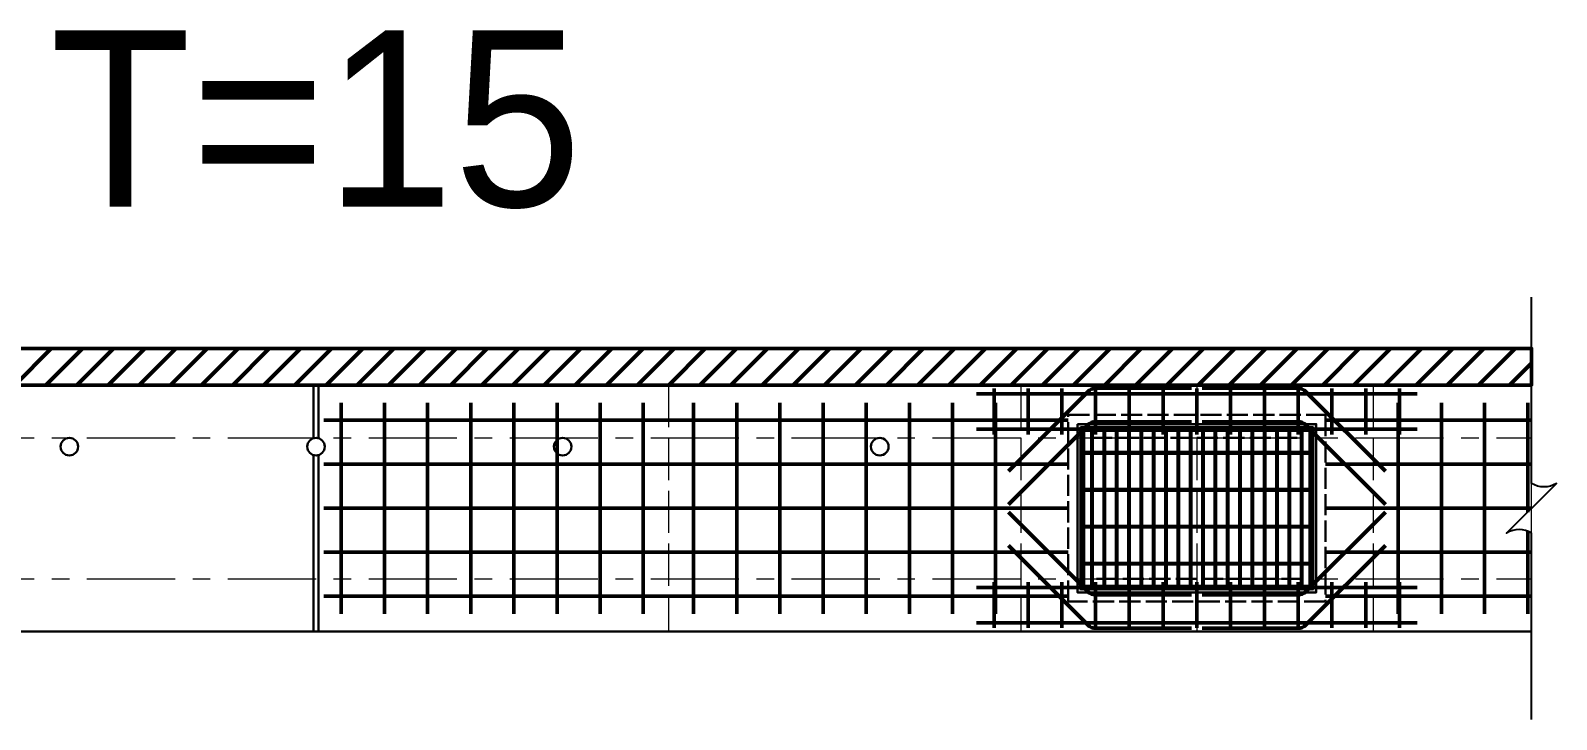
# Model space of a CAD drawing. Extents: x -4891 to 4829, y -5666 to -3242.
# Drawn here: x 2715.8 to 3148.9, y -3809.5 to -3613.8 of the extents above; entities that cross this region are included whole.
import ezdxf

# ---------------------------------------------------------------- set-up
doc = ezdxf.new("R2010")
doc.units = 0
doc.header["$MEASUREMENT"] = 0
doc.linetypes.add('ACAD_ISO02W100', pattern=[15, 12, -3])
doc.linetypes.add('CENTERX2', pattern=[4, 2.5, -0.5, 0.5, -0.5])
for name, color, linetype, lineweight in [('一、1.基本-圖框', 7, 'Continuous', 20), ('一、3.基本-變更', 1, 'Continuous', 50), ('二、1.繪圖-既有設施', 8, 'Continuous', 20), ('二、2.繪圖-施作項目', 181, 'Continuous', 30), ('二、5.繪圖-鋼筋', 60, 'Continuous', 50), ('二、6.繪圖-其他施作項目', 35, 'Continuous', 30)]:
    doc.layers.add(name, color=color, linetype=linetype, lineweight=lineweight)
doc.layers.add('一、4.基本-隱藏', color=9, linetype='ACAD_ISO02W100', lineweight=20, plot=False)
doc.layers.add('三、3.文字-註解文字', color=2, linetype='Continuous')
doc.styles.add('註解文字', font='MS PGothic.ttf', dxfattribs={"height": 5})
pattern_1 = [(45, (1841.5, -3545.8314), (-2.65165, 2.65165), []), (45, (1842.384, -3545.8314), (-2.65165, 2.65165), []), (45, (1843.2678, -3545.8314), (-2.65165, 2.65165), []), (45, (1844.1517, -3545.8314), (-2.65165, 2.65165), [])]

msp = doc.modelspace()

# ---------------------------------------------------------------- hatches: boundary and pattern name
at = {"layer": '一、3.基本-變更', "linetype": 'Continuous'}
h = msp.add_hatch(dxfattribs=at)
h.set_pattern_fill('ANSI31', color=256, scale=50)
h.paths.add_polyline_path([(3141.861, -3704.099), (2451.861, -3704.099), (2451.861, -3714.486), (3141.861, -3714.486)])
at = {"layer": '二、6.繪圖-其他施作項目'}
h = msp.add_hatch(color=256, dxfattribs=at)
h.dxf.hatch_style = 1
h.paths.add_polyline_path([(3012.961, -3725.586), (3012.961, -3773.386), (3080.761, -3773.386), (3080.761, -3725.586)])
h.paths.add_polyline_path([(3013.861, -3726.486), (3079.861, -3726.486), (3079.861, -3772.486), (3013.861, -3772.486)], flags=16)
h.paths.add_polyline_path([(3016.861, -3729.486), (3076.861, -3729.486), (3076.861, -3769.486), (3016.861, -3769.486)], flags=0)
h = msp.add_hatch(dxfattribs=at)
h.set_pattern_fill('ANSI34', color=256, scale=5)
h.set_pattern_definition(pattern_1)
h.paths.add_polyline_path([(3078.861, -3733.486), (3014.861, -3733.486), (3014.861, -3733.986), (3078.861, -3733.986)])
h = msp.add_hatch(dxfattribs=at)
h.set_pattern_fill('ANSI34', color=256, scale=5)
h.set_pattern_definition(pattern_1)
h.paths.add_polyline_path([(3078.861, -3743.986), (3014.861, -3743.986), (3014.861, -3744.486), (3078.861, -3744.486)])
h = msp.add_hatch(dxfattribs=at)
h.set_pattern_fill('ANSI34', color=256, scale=5)
h.set_pattern_definition(pattern_1)
h.paths.add_polyline_path([(3078.861, -3754.486), (3014.861, -3754.486), (3014.861, -3754.986), (3078.861, -3754.986)])
h = msp.add_hatch(dxfattribs=at)
h.set_pattern_fill('ANSI34', color=256, scale=5)
h.set_pattern_definition(pattern_1)
h.paths.add_polyline_path([(3078.861, -3764.986), (3014.861, -3764.986), (3014.861, -3765.486), (3078.861, -3765.486)])

# ---------------------------------------------------------------- linework, layer by layer
at = {"layer": '一、1.基本-圖框', "linetype": 'Continuous'}
msp.add_lwpolyline([(3141.861, -3704.099), (2451.861, -3704.099), (2451.861, -3784.486), (3141.861, -3784.486)], close=True, dxfattribs=at)
at = {"layer": '一、3.基本-變更', "linetype": 'Continuous'}
msp.add_lwpolyline([(2451.861, -3714.486), (3141.861, -3714.486), (3141.861, -3704.099), (2451.861, -3704.099)], close=True, dxfattribs=at)
at = {"layer": '一、4.基本-隱藏'}
for points in [[(2896.861, -3714.486), (2896.861, -3784.486)], [(2996.861, -3714.486), (2996.861, -3784.486)], [(3046.861, -3714.486), (3046.861, -3784.486)], [(3096.861, -3714.486), (3096.861, -3784.486)]]:
    msp.add_lwpolyline(points, dxfattribs=at)
at = {"layer": '三、3.文字-註解文字'}
msp.add_lwpolyline([(3141.861, -3809.486), (3141.861, -3756.557, 0.2828427), (3134.79, -3756.557), (3148.932, -3742.415, -0.2828427), (3141.861, -3742.415), (3141.861, -3689.486)], format="xyb", dxfattribs=at)
at = {"layer": '二、1.繪圖-既有設施', "linetype": 'CENTERX2', "ltscale": 10}
for points in [[(2451.861, -3729.486), (3141.861, -3729.486)], [(2451.861, -3769.486), (3141.861, -3769.486)]]:
    msp.add_lwpolyline(points, dxfattribs=at)
at = {"layer": '二、2.繪圖-施作項目', "linetype": 'Continuous'}
for points in [[(2451.861, -3714.486), (3141.861, -3714.486)], [(2796.111, -3714.486), (2796.111, -3729.601)], [(2797.611, -3714.486), (2797.611, -3729.601)], [(2796.111, -3734.371), (2796.111, -3784.486)], [(2797.611, -3734.371), (2797.611, -3784.486)], [(2451.861, -3784.486), (3141.861, -3784.486)]]:
    msp.add_lwpolyline(points, dxfattribs=at)
at = {"layer": '二、5.繪圖-鋼筋'}
for points in [[(2989.361, -3728.486), (2989.361, -3715.486)], [(2998.944, -3728.486), (2998.944, -3715.486)], [(3008.527, -3728.486), (3008.527, -3715.486)], [(3018.111, -3728.486), (3018.111, -3715.486)], [(3027.694, -3728.486), (3027.694, -3715.486)], [(3037.277, -3728.486), (3037.277, -3715.486)], [(3046.861, -3728.486), (3046.861, -3715.486)], [(3056.444, -3728.486), (3056.444, -3715.486)], [(3066.027, -3728.486), (3066.027, -3715.486)], [(3075.611, -3728.486), (3075.611, -3715.486)], [(3085.194, -3728.486), (3085.194, -3715.486)], [(3094.777, -3728.486), (3094.777, -3715.486)], [(3104.361, -3728.486), (3104.361, -3715.486)], [(2804.011, -3719.536), (2804.011, -3779.486)], [(2816.261, -3719.536), (2816.261, -3779.486)], [(2828.511, -3719.536), (2828.511, -3779.486)], [(2840.761, -3719.536), (2840.761, -3779.486)], [(2853.011, -3719.536), (2853.011, -3779.486)], [(2865.261, -3719.536), (2865.261, -3779.486)], [(2877.511, -3719.536), (2877.511, -3779.486)], [(2889.751, -3719.536), (2889.751, -3779.486)], [(2904.011, -3719.536), (2904.011, -3779.486)], [(2916.261, -3719.536), (2916.261, -3779.486)], [(2928.511, -3719.536), (2928.511, -3779.486)], [(2940.761, -3719.536), (2940.761, -3779.486)], [(2953.011, -3719.536), (2953.011, -3779.486)], [(2965.261, -3719.536), (2965.261, -3779.486)], [(2977.511, -3719.536), (2977.511, -3779.486)], [(2984.361, -3716.986), (3109.361, -3716.986)], [(2989.751, -3719.536), (2989.751, -3779.486)], [(3104.011, -3719.536), (3104.011, -3779.486)], [(3116.261, -3719.536), (3116.261, -3779.486)], [(3128.511, -3719.536), (3128.511, -3779.486)], [(3140.761, -3719.536), (3140.761, -3750.586)], [(2984.361, -3726.986), (3109.361, -3726.986)], [(3140.761, -3756.012), (3140.761, -3779.486)], [(2984.361, -3771.986), (3109.361, -3771.986)], [(2989.361, -3770.486), (2989.361, -3783.486)], [(2998.944, -3770.486), (2998.944, -3783.486)], [(3008.527, -3770.486), (3008.527, -3783.486)], [(3018.111, -3770.486), (3018.111, -3783.486)], [(3027.694, -3770.486), (3027.694, -3783.486)], [(3037.277, -3770.486), (3037.277, -3783.486)], [(3046.861, -3770.486), (3046.861, -3783.486)], [(3056.444, -3770.486), (3056.444, -3783.486)], [(3066.027, -3770.486), (3066.027, -3783.486)], [(3075.611, -3770.486), (3075.611, -3783.486)], [(3085.194, -3770.486), (3085.194, -3783.486)], [(3094.777, -3770.486), (3094.777, -3783.486)], [(3104.361, -3770.486), (3104.361, -3783.486)], [(2984.361, -3781.986), (3109.361, -3781.986)]]:
    msp.add_lwpolyline(points, dxfattribs=at)
for points in [[(3045.361, -3715.406), (3018.103, -3715.406, 0.1989124), (3015.982, -3716.284), (2993.361, -3738.906)], [(3048.361, -3715.406), (3075.618, -3715.406, -0.1989124), (3077.739, -3716.284), (3100.361, -3738.906)], [(3045.361, -3724.906), (3018.103, -3724.906, 0.1989124), (3015.982, -3725.784), (2993.361, -3748.406)], [(3048.361, -3724.906), (3075.618, -3724.906, -0.1989124), (3077.739, -3725.784), (3100.361, -3748.406)], [(3045.361, -3774.066), (3018.103, -3774.066, -0.1989124), (3015.982, -3773.187), (2993.361, -3750.566)], [(3048.361, -3774.066), (3075.618, -3774.066, 0.1989124), (3077.739, -3773.187), (3100.361, -3750.566)], [(3045.361, -3783.566), (3018.103, -3783.566, -0.1989124), (3015.982, -3782.687), (2993.361, -3760.066)], [(3048.361, -3783.566), (3075.618, -3783.566, 0.1989124), (3077.739, -3782.687), (3100.361, -3760.066)]]:
    msp.add_lwpolyline(points, format="xyb", dxfattribs=at)
at = {"layer": '二、5.繪圖-鋼筋', "linetype": 'Continuous'}
for points in [[(2799.111, -3724.486), (3010.361, -3724.486)], [(3083.361, -3724.486), (3141.861, -3724.486)], [(2799.111, -3736.986), (3010.361, -3736.986)], [(3083.361, -3736.986), (3141.861, -3736.986)], [(2799.111, -3749.486), (3010.361, -3749.486)], [(3083.361, -3749.486), (3141.861, -3749.486)], [(2799.111, -3761.986), (3010.361, -3761.986)], [(3083.361, -3761.986), (3141.861, -3761.986)], [(2799.111, -3774.486), (3010.361, -3774.486)], [(3083.361, -3774.486), (3141.861, -3774.486)]]:
    msp.add_lwpolyline(points, dxfattribs=at)
at = {"layer": '二、6.繪圖-其他施作項目', "linetype": 'ACAD_ISO02W100', "ltscale": 0.5}
for points in [[(3010.361, -3722.986), (3083.361, -3722.986), (3083.361, -3775.986), (3010.361, -3775.986)], [(3016.861, -3729.486), (3076.861, -3729.486), (3076.861, -3769.486), (3016.861, -3769.486)]]:
    msp.add_lwpolyline(points, close=True, dxfattribs=at)
at = {"layer": '二、6.繪圖-其他施作項目'}
for points in [[(3012.961, -3725.586), (3080.761, -3725.586), (3080.761, -3773.386), (3012.961, -3773.386)], [(3013.861, -3726.486), (3079.861, -3726.486), (3079.861, -3772.486), (3013.861, -3772.486)], [(3014.361, -3726.986), (3079.361, -3726.986), (3079.361, -3771.986), (3014.361, -3771.986)]]:
    msp.add_lwpolyline(points, close=True, dxfattribs=at)
for points in [[(3014.361, -3726.986), (3079.361, -3726.986)], [(3014.361, -3726.986), (3014.361, -3771.986)], [(3014.861, -3726.986), (3014.861, -3771.986)], [(3014.861, -3727.486), (3078.861, -3727.486)], [(3016.861, -3727.486), (3016.861, -3733.486)], [(3017.361, -3727.486), (3017.361, -3733.486)], [(3020.361, -3727.486), (3020.361, -3733.486)], [(3020.861, -3727.486), (3020.861, -3733.486)], [(3023.861, -3727.486), (3023.861, -3733.486)], [(3024.361, -3727.486), (3024.361, -3733.486)], [(3027.361, -3727.486), (3027.361, -3733.486)], [(3027.861, -3727.486), (3027.861, -3733.486)], [(3030.861, -3727.486), (3030.861, -3733.486)], [(3031.361, -3727.486), (3031.361, -3733.486)], [(3034.361, -3727.486), (3034.361, -3733.486)], [(3034.861, -3727.486), (3034.861, -3733.486)], [(3037.861, -3727.486), (3037.861, -3733.486)], [(3038.361, -3727.486), (3038.361, -3733.486)], [(3041.361, -3727.486), (3041.361, -3733.486)], [(3041.861, -3727.486), (3041.861, -3733.486)], [(3044.861, -3727.486), (3044.861, -3733.486)], [(3045.361, -3727.486), (3045.361, -3733.486)], [(3048.361, -3727.486), (3048.361, -3733.486)], [(3048.861, -3727.486), (3048.861, -3733.486)], [(3051.861, -3727.486), (3051.861, -3733.486)], [(3052.361, -3727.486), (3052.361, -3733.486)], [(3055.361, -3727.486), (3055.361, -3733.486)], [(3055.861, -3727.486), (3055.861, -3733.486)], [(3058.861, -3727.486), (3058.861, -3733.486)], [(3059.361, -3727.486), (3059.361, -3733.486)], [(3062.361, -3727.486), (3062.361, -3733.486)], [(3062.861, -3727.486), (3062.861, -3733.486)], [(3065.861, -3727.486), (3065.861, -3733.486)], [(3066.361, -3727.486), (3066.361, -3733.486)], [(3069.361, -3727.486), (3069.361, -3733.486)], [(3069.861, -3727.486), (3069.861, -3733.486)], [(3072.861, -3727.486), (3072.861, -3733.486)], [(3073.361, -3727.486), (3073.361, -3733.486)], [(3076.361, -3727.486), (3076.361, -3733.486)], [(3076.861, -3727.486), (3076.861, -3733.486)], [(3078.861, -3726.986), (3078.861, -3771.986)], [(3079.361, -3726.986), (3079.361, -3771.986)], [(3014.861, -3733.486), (3078.861, -3733.486)], [(3014.861, -3733.986), (3078.861, -3733.986)], [(3016.861, -3733.986), (3016.861, -3743.986)], [(3017.361, -3733.986), (3017.361, -3743.986)], [(3020.361, -3733.986), (3020.361, -3743.986)], [(3020.861, -3733.986), (3020.861, -3743.986)], [(3023.861, -3733.986), (3023.861, -3743.986)], [(3024.361, -3733.986), (3024.361, -3743.986)], [(3027.361, -3733.986), (3027.361, -3743.986)], [(3027.861, -3733.986), (3027.861, -3743.986)], [(3030.861, -3733.986), (3030.861, -3743.986)], [(3031.361, -3733.986), (3031.361, -3743.986)], [(3034.361, -3733.986), (3034.361, -3743.986)], [(3034.861, -3733.986), (3034.861, -3743.986)], [(3037.861, -3733.986), (3037.861, -3743.986)], [(3038.361, -3733.986), (3038.361, -3743.986)], [(3041.361, -3733.986), (3041.361, -3743.986)], [(3041.861, -3733.986), (3041.861, -3743.986)], [(3044.861, -3733.986), (3044.861, -3743.986)], [(3045.361, -3733.986), (3045.361, -3743.986)], [(3048.361, -3733.986), (3048.361, -3743.986)], [(3048.861, -3733.986), (3048.861, -3743.986)], [(3051.861, -3733.986), (3051.861, -3743.986)], [(3052.361, -3733.986), (3052.361, -3743.986)], [(3055.361, -3733.986), (3055.361, -3743.986)], [(3055.861, -3733.986), (3055.861, -3743.986)], [(3058.861, -3733.986), (3058.861, -3743.986)], [(3059.361, -3733.986), (3059.361, -3743.986)], [(3062.361, -3733.986), (3062.361, -3743.986)], [(3062.861, -3733.986), (3062.861, -3743.986)], [(3065.861, -3733.986), (3065.861, -3743.986)], [(3066.361, -3733.986), (3066.361, -3743.986)], [(3069.361, -3733.986), (3069.361, -3743.986)], [(3069.861, -3733.986), (3069.861, -3743.986)], [(3072.861, -3733.986), (3072.861, -3743.986)], [(3073.361, -3733.986), (3073.361, -3743.986)], [(3076.361, -3733.986), (3076.361, -3743.986)], [(3076.861, -3733.986), (3076.861, -3743.986)], [(3014.861, -3743.986), (3078.861, -3743.986)], [(3014.861, -3744.486), (3078.861, -3744.486)], [(3016.861, -3744.486), (3016.861, -3754.486)], [(3017.361, -3744.486), (3017.361, -3754.486)], [(3020.361, -3744.486), (3020.361, -3754.486)], [(3020.861, -3744.486), (3020.861, -3754.486)], [(3023.861, -3744.486), (3023.861, -3754.486)], [(3024.361, -3744.486), (3024.361, -3754.486)], [(3027.361, -3744.486), (3027.361, -3754.486)], [(3027.861, -3744.486), (3027.861, -3754.486)], [(3030.861, -3744.486), (3030.861, -3754.486)], [(3031.361, -3744.486), (3031.361, -3754.486)], [(3034.361, -3744.486), (3034.361, -3754.486)], [(3034.861, -3744.486), (3034.861, -3754.486)], [(3037.861, -3744.486), (3037.861, -3754.486)], [(3038.361, -3744.486), (3038.361, -3754.486)], [(3041.361, -3744.486), (3041.361, -3754.486)], [(3041.861, -3744.486), (3041.861, -3754.486)], [(3044.861, -3744.486), (3044.861, -3754.486)], [(3045.361, -3744.486), (3045.361, -3754.486)], [(3048.361, -3744.486), (3048.361, -3754.486)], [(3048.861, -3744.486), (3048.861, -3754.486)], [(3051.861, -3744.486), (3051.861, -3754.486)], [(3052.361, -3744.486), (3052.361, -3754.486)], [(3055.361, -3744.486), (3055.361, -3754.486)], [(3055.861, -3744.486), (3055.861, -3754.486)], [(3058.861, -3744.486), (3058.861, -3754.486)], [(3059.361, -3744.486), (3059.361, -3754.486)], [(3062.361, -3744.486), (3062.361, -3754.486)], [(3062.861, -3744.486), (3062.861, -3754.486)], [(3065.861, -3744.486), (3065.861, -3754.486)], [(3066.361, -3744.486), (3066.361, -3754.486)], [(3069.361, -3744.486), (3069.361, -3754.486)], [(3069.861, -3744.486), (3069.861, -3754.486)], [(3072.861, -3744.486), (3072.861, -3754.486)], [(3073.361, -3744.486), (3073.361, -3754.486)], [(3076.361, -3744.486), (3076.361, -3754.486)], [(3076.861, -3744.486), (3076.861, -3754.486)], [(3014.861, -3754.486), (3078.861, -3754.486)], [(3014.861, -3754.986), (3078.861, -3754.986)], [(3016.861, -3754.986), (3016.861, -3764.986)], [(3017.361, -3754.986), (3017.361, -3764.986)], [(3020.361, -3754.986), (3020.361, -3764.986)], [(3020.861, -3754.986), (3020.861, -3764.986)], [(3023.861, -3754.986), (3023.861, -3764.986)], [(3024.361, -3754.986), (3024.361, -3764.986)], [(3027.361, -3754.986), (3027.361, -3764.986)], [(3027.861, -3754.986), (3027.861, -3764.986)], [(3030.861, -3754.986), (3030.861, -3764.986)], [(3031.361, -3754.986), (3031.361, -3764.986)], [(3034.361, -3754.986), (3034.361, -3764.986)], [(3034.861, -3754.986), (3034.861, -3764.986)], [(3037.861, -3754.986), (3037.861, -3764.986)], [(3038.361, -3754.986), (3038.361, -3764.986)], [(3041.361, -3754.986), (3041.361, -3764.986)], [(3041.861, -3754.986), (3041.861, -3764.986)], [(3044.861, -3754.986), (3044.861, -3764.986)], [(3045.361, -3754.986), (3045.361, -3764.986)], [(3048.361, -3754.986), (3048.361, -3764.986)], [(3048.861, -3754.986), (3048.861, -3764.986)], [(3051.861, -3754.986), (3051.861, -3764.986)], [(3052.361, -3754.986), (3052.361, -3764.986)], [(3055.361, -3754.986), (3055.361, -3764.986)], [(3055.861, -3754.986), (3055.861, -3764.986)], [(3058.861, -3754.986), (3058.861, -3764.986)], [(3059.361, -3754.986), (3059.361, -3764.986)], [(3062.361, -3754.986), (3062.361, -3764.986)], [(3062.861, -3754.986), (3062.861, -3764.986)], [(3065.861, -3754.986), (3065.861, -3764.986)], [(3066.361, -3754.986), (3066.361, -3764.986)], [(3069.361, -3754.986), (3069.361, -3764.986)], [(3069.861, -3754.986), (3069.861, -3764.986)], [(3072.861, -3754.986), (3072.861, -3764.986)], [(3073.361, -3754.986), (3073.361, -3764.986)], [(3076.361, -3754.986), (3076.361, -3764.986)], [(3076.861, -3754.986), (3076.861, -3764.986)], [(3014.861, -3764.986), (3078.861, -3764.986)], [(3014.861, -3765.486), (3078.861, -3765.486)], [(3016.861, -3765.486), (3016.861, -3771.486)], [(3017.361, -3765.486), (3017.361, -3771.486)], [(3020.361, -3765.486), (3020.361, -3771.486)], [(3020.861, -3765.486), (3020.861, -3771.486)], [(3023.861, -3765.486), (3023.861, -3771.486)], [(3024.361, -3765.486), (3024.361, -3771.486)], [(3027.361, -3765.486), (3027.361, -3771.486)], [(3027.861, -3765.486), (3027.861, -3771.486)], [(3030.861, -3765.486), (3030.861, -3771.486)], [(3031.361, -3765.486), (3031.361, -3771.486)], [(3034.361, -3765.486), (3034.361, -3771.486)], [(3034.861, -3765.486), (3034.861, -3771.486)], [(3037.861, -3765.486), (3037.861, -3771.486)], [(3038.361, -3765.486), (3038.361, -3771.486)], [(3041.361, -3765.486), (3041.361, -3771.486)], [(3041.861, -3765.486), (3041.861, -3771.486)], [(3044.861, -3765.486), (3044.861, -3771.486)], [(3045.361, -3765.486), (3045.361, -3771.486)], [(3048.361, -3765.486), (3048.361, -3771.486)], [(3048.861, -3765.486), (3048.861, -3771.486)], [(3051.861, -3765.486), (3051.861, -3771.486)], [(3052.361, -3765.486), (3052.361, -3771.486)], [(3055.361, -3765.486), (3055.361, -3771.486)], [(3055.861, -3765.486), (3055.861, -3771.486)], [(3058.861, -3765.486), (3058.861, -3771.486)], [(3059.361, -3765.486), (3059.361, -3771.486)], [(3062.361, -3765.486), (3062.361, -3771.486)], [(3062.861, -3765.486), (3062.861, -3771.486)], [(3065.861, -3765.486), (3065.861, -3771.486)], [(3066.361, -3765.486), (3066.361, -3771.486)], [(3069.361, -3765.486), (3069.361, -3771.486)], [(3069.861, -3765.486), (3069.861, -3771.486)], [(3072.861, -3765.486), (3072.861, -3771.486)], [(3073.361, -3765.486), (3073.361, -3771.486)], [(3076.361, -3765.486), (3076.361, -3771.486)], [(3076.861, -3765.486), (3076.861, -3771.486)], [(3014.361, -3771.986), (3079.361, -3771.986)], [(3014.861, -3771.486), (3078.861, -3771.486)]]:
    msp.add_lwpolyline(points, dxfattribs=at)
for centre in [(2726.861, -3731.986), (2796.861, -3731.986), (2866.861, -3731.986), (2956.861, -3731.986)]:
    msp.add_circle(centre, 2.5, dxfattribs=at)

# ---------------------------------------------------------------- texts
at = {"layer": '三、3.文字-註解文字', "insert": (2796.861, -3664.486), "char_height": 50, "attachment_point": 8, "style": '註解文字'}
msp.add_mtext_dynamic_manual_height_columns('{\\fMS PGothic|b0|i0|c128|p34;T=15}', width=517.09185, gutter_width=25, heights=[0], dxfattribs=at)

doc.saveas('drawing.dxf')
